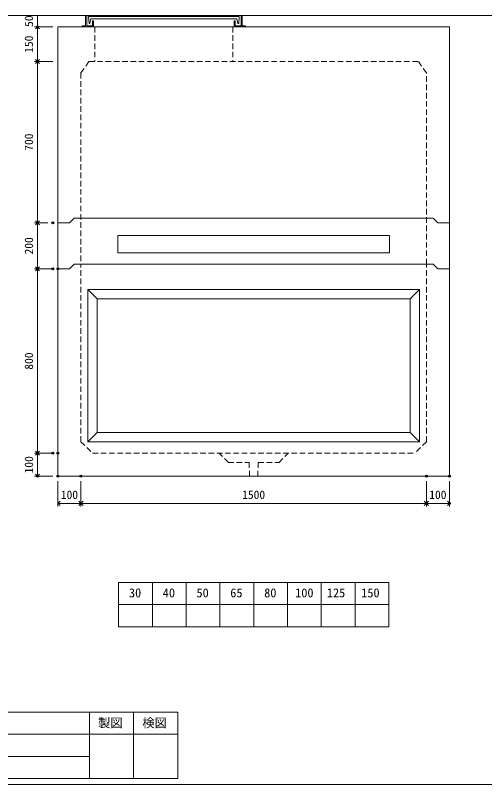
# Model space of a CAD drawing. Units: millimetres, scale not verified. Extents: x -6420 to 6420, y -3032 to 3032.
# Drawn here: x 285 to 2323, y -2668 to 671 of the extents above; entities that cross this region are included whole.
import ezdxf
from ezdxf.enums import TextEntityAlignment as Align

# ---------------------------------------------------------------- set-up
doc = ezdxf.new("R2010")
doc.units = ezdxf.units.MM
doc.header["$LTSCALE"] = 20
doc.header["$PDMODE"] = 32
doc.header["$PDSIZE"] = 8
doc.linetypes.add('DASHED1', pattern=[1.8, 1.2, -0.6])
doc.linetypes.add('USER2', pattern=[50.8, 31.75, -6.35, 6.35, -6.35])
doc.layers.add('0-1_Defpoints', color=7, linetype='Continuous')
for name, color, linetype, lineweight in [('0-2_waku', 7, 'Continuous', 18), ('0-3_gaikei', 7, 'Continuous', 18), ('0-4_kakure', 7, 'DASHED1', 5), ('0-5_sunpou', 7, 'Continuous', 5), ('0-8_uchigawa', 6, 'Continuous', 18), ('0-A_futa', 3, 'Continuous', 18), ('0-B_GL', 4, 'Continuous', 18), ('0-D_文字１', 7, 'Continuous', 18), ('1-2_uchigawa2', 6, 'USER2', 18)]:
    doc.layers.add(name, color=color, linetype=linetype, lineweight=lineweight)
doc.styles.add('ＭＳ ゴシック', font='')
doc.styles.get('ＭＳ ゴシック').set_extended_font_data('MS Gothic')

# ---------------------------------------------------------------- blocks, each defined once
blk = doc.blocks.new('_Open90')
at = {"layer": '0-5_sunpou'}
blk.add_line((0, 0), (-1, 0), dxfattribs=at)
blk.add_lwpolyline([(-0.5, 0.5), (0, 0), (-0.5, -0.5)], dxfattribs=at)
blk = doc.blocks.new('D78')
at = {"layer": '0-1_Defpoints'}
for p in [(3031.24, 2365.04), (2964.21, 2165.04), (3031.24, 2165.04)]:
    blk.add_point(p, dxfattribs=at)
at = {"layer": '0-5_sunpou'}
for p, q in [((3009.24, 2365.04), (2951.21, 2365.04)), ((2964.21, 2347.04), (2964.21, 2183.04)), ((3009.24, 2165.04), (2951.21, 2165.04))]:
    blk.add_line(p, q, dxfattribs=at)
at = {"layer": '0-5_sunpou', "xscale": 18, "yscale": 18}
for p, rotation in [((2964.21, 2365.04), 90), ((2964.21, 2165.04), 270)]:
    blk.add_blockref('_Open90', p, dxfattribs=dict(at, rotation=rotation))
at = {"layer": '0-5_sunpou', "style": 'ＭＳ ゴシック'}
blk.add_text('200', height=36.66, rotation=90, dxfattribs=at).set_placement((2956.21, 2227.54), align=Align.BOTTOM_LEFT)
blk = doc.blocks.new('D51')
at = {"layer": '0-1_Defpoints'}
for p in [(3053.24, 2165.04), (2964.21, 1365.04), (3053.24, 1365.04)]:
    blk.add_point(p, dxfattribs=at)
at = {"layer": '0-5_sunpou'}
for p, q in [((3031.24, 2165.04), (2951.21, 2165.04)), ((2964.21, 2147.04), (2964.21, 1383.04)), ((3031.24, 1365.04), (2951.21, 1365.04))]:
    blk.add_line(p, q, dxfattribs=at)
at = {"layer": '0-5_sunpou', "xscale": 18, "yscale": 18}
for p, rotation in [((2964.21, 2165.04), 90), ((2964.21, 1365.04), 270)]:
    blk.add_blockref('_Open90', p, dxfattribs=dict(at, rotation=rotation))
at = {"layer": '0-5_sunpou', "style": 'ＭＳ ゴシック'}
blk.add_text('800', height=36.66, rotation=90, dxfattribs=at).set_placement((2956.21, 1727.54), align=Align.BOTTOM_LEFT)
blk = doc.blocks.new('D52')
at = {"layer": '0-1_Defpoints'}
for p in [(3031.24, 1365.04), (2964.21, 1265.04), (3053.24, 1265.04)]:
    blk.add_point(p, dxfattribs=at)
at = {"layer": '0-5_sunpou'}
for p, q in [((3009.24, 1365.04), (2951.21, 1365.04)), ((2964.21, 1347.04), (2964.21, 1283.04)), ((3031.24, 1265.04), (2951.21, 1265.04))]:
    blk.add_line(p, q, dxfattribs=at)
at = {"layer": '0-5_sunpou', "xscale": 18, "yscale": 18}
for p, rotation in [((2964.21, 1365.04), 90), ((2964.21, 1265.04), 270)]:
    blk.add_blockref('_Open90', p, dxfattribs=dict(at, rotation=rotation))
at = {"layer": '0-5_sunpou', "style": 'ＭＳ ゴシック'}
blk.add_text('100', height=36.66, rotation=90, dxfattribs=at).set_placement((2956.21, 1277.54), align=Align.BOTTOM_LEFT)
blk = doc.blocks.new('D53')
at = {"layer": '0-1_Defpoints'}
for p in [(3053.24, 1265.04), (3153.24, 1265.04), (3153.24, 1147.33)]:
    blk.add_point(p, dxfattribs=at)
at = {"layer": '0-5_sunpou'}
for p, q in [((3053.24, 1243.04), (3053.24, 1134.33)), ((3153.24, 1243.04), (3153.24, 1134.33)), ((3071.24, 1147.33), (3135.24, 1147.33))]:
    blk.add_line(p, q, dxfattribs=at)
at = {"layer": '0-5_sunpou', "xscale": 18, "yscale": 18, "rotation": 180}
blk.add_blockref('_Open90', (3053.24, 1147.33), dxfattribs=at)
at = {"layer": '0-5_sunpou', "xscale": 18, "yscale": 18}
blk.add_blockref('_Open90', (3153.24, 1147.33), dxfattribs=at)
at = {"layer": '0-5_sunpou', "style": 'ＭＳ ゴシック'}
blk.add_text('100', height=36.66, dxfattribs=at).set_placement((3065.74, 1155.33), align=Align.BOTTOM_LEFT)
blk = doc.blocks.new('D54')
at = {"layer": '0-1_Defpoints'}
for p in [(3153.24, 1265.04), (4653.24, 1265.04), (4653.24, 1147.33)]:
    blk.add_point(p, dxfattribs=at)
at = {"layer": '0-5_sunpou'}
for p, q in [((3153.24, 1243.04), (3153.24, 1134.33)), ((4653.24, 1243.04), (4653.24, 1134.33)), ((3171.24, 1147.33), (4635.24, 1147.33))]:
    blk.add_line(p, q, dxfattribs=at)
at = {"layer": '0-5_sunpou', "xscale": 18, "yscale": 18, "rotation": 180}
blk.add_blockref('_Open90', (3153.24, 1147.33), dxfattribs=at)
at = {"layer": '0-5_sunpou', "xscale": 18, "yscale": 18}
blk.add_blockref('_Open90', (4653.24, 1147.33), dxfattribs=at)
at = {"layer": '0-5_sunpou', "style": 'ＭＳ ゴシック'}
blk.add_text('1500', height=36.66, dxfattribs=at).set_placement((3853.24, 1155.33), align=Align.BOTTOM_LEFT)
blk = doc.blocks.new('D55')
at = {"layer": '0-1_Defpoints'}
for p in [(4653.24, 1265.04), (4753.24, 1265.04), (4753.24, 1147.33)]:
    blk.add_point(p, dxfattribs=at)
at = {"layer": '0-5_sunpou'}
for p, q in [((4653.24, 1243.04), (4653.24, 1134.33)), ((4753.24, 1243.04), (4753.24, 1134.33)), ((4671.24, 1147.33), (4735.24, 1147.33))]:
    blk.add_line(p, q, dxfattribs=at)
at = {"layer": '0-5_sunpou', "xscale": 18, "yscale": 18, "rotation": 180}
blk.add_blockref('_Open90', (4653.24, 1147.33), dxfattribs=at)
at = {"layer": '0-5_sunpou', "xscale": 18, "yscale": 18}
blk.add_blockref('_Open90', (4753.24, 1147.33), dxfattribs=at)
at = {"layer": '0-5_sunpou', "style": 'ＭＳ ゴシック'}
blk.add_text('100', height=36.66, dxfattribs=at).set_placement((4665.74, 1155.33), align=Align.BOTTOM_LEFT)
blk = doc.blocks.new('700')
at = {"layer": '0-5_sunpou'}
for p, q in [((60.69, 116.67), (-19.34, 116.67)), ((-6.34, 98.67), (-6.34, -565.33))]:
    blk.add_line(p, q, dxfattribs=at)
at = {"layer": '0-5_sunpou', "xscale": 18, "yscale": 18}
for p, rotation in [((-6.34, 116.67), 90), ((-6.34, -583.33), 270)]:
    blk.add_blockref('_Open90', p, dxfattribs=dict(at, rotation=rotation))
at = {"layer": '0-5_sunpou', "style": 'ＭＳ ゴシック'}
blk.add_text('700', height=36.66, rotation=90, dxfattribs=at).set_placement((-14.34, -270.83), align=Align.BOTTOM_LEFT)
blk = doc.blocks.new('_Open90_45')
at = {"layer": '0-5_sunpou'}
blk.add_line((0, 0), (-1, 0), dxfattribs=at)
blk.add_lwpolyline([(-0.5, 0.5), (0, 0), (-0.5, -0.5)], dxfattribs=at)
blk = doc.blocks.new('150')
at = {"layer": '0-5_sunpou'}
blk.add_line((8, 57), (8, -57), dxfattribs=at)
at = {"layer": '0-5_sunpou', "xscale": 18, "yscale": 18}
for p, rotation in [((8, 75), 90), ((8, -75), 270)]:
    blk.add_blockref('_Open90_45', p, dxfattribs=dict(at, rotation=rotation))
at = {"layer": '0-5_sunpou', "style": 'ＭＳ ゴシック'}
blk.add_text('150', height=36.66, rotation=90, dxfattribs=at).set_placement((0, -37.5), align=Align.BOTTOM_LEFT)
blk = doc.blocks.new('50')
at = {"layer": '0-5_sunpou'}
for p, q in [((57.6, 33.33), (-23.42, 33.33)), ((-10.42, 33.33), (-10.42, -16.67)), ((34.61, -16.67), (-23.42, -16.67)), ((56.61, -16.67), (-23.42, -16.67))]:
    blk.add_line(p, q, dxfattribs=at)
blk.add_point((-10.42, -16.67), dxfattribs=at)
at = {"layer": '0-5_sunpou', "style": 'ＭＳ ゴシック'}
blk.add_text('50', height=36.66, rotation=90, dxfattribs=at).set_placement((-18.42, -16.67), align=Align.BOTTOM_LEFT)

msp = doc.modelspace()

# ---------------------------------------------------------------- linework, layer by layer
at = {"layer": '0-2_waku'}
for p, q in [((733.33, -1790.47), (733.33, -1982.47)), ((733.33, -1790.47), (733.33, -1982.47)), ((733.33, -1790.47), (733.33, -1982.47)), ((733.33, -1790.47), (733.33, -1982.47)), ((733.33, -1790.47), (1906.67, -1790.47)), ((880, -1790.47), (880, -1982.47)), ((1026.67, -1790.47), (1026.67, -1982.47)), ((1026.67, -1790.47), (1026.67, -1982.47)), ((1173.33, -1790.47), (1173.33, -1982.47)), ((1320, -1790.47), (1320, -1982.47)), ((1466.67, -1790.47), (1466.67, -1982.47)), ((1613.33, -1790.47), (1613.33, -1982.47)), ((1760, -1790.47), (1760, -1982.47)), ((1906.67, -1790.47), (1906.67, -1982.47)), ((733.33, -1886.47), (1906.67, -1886.47)), ((733.33, -1982.47), (1906.67, -1982.47)), ((-1713.33, -2353.01), (990.67, -2353.01)), ((606.67, -2353.01), (606.67, -2641.01)), ((606.67, -2353.01), (606.67, -2641.01)), ((798.67, -2353.01), (798.67, -2641.01)), ((990.67, -2353.01), (990.67, -2641.01)), ((-1713.33, -2449.01), (990.67, -2449.01)), ((-1713.33, -2545.01), (606.67, -2545.01)), ((-1740, -2667.68), (6420, -2667.68)), ((-1713.33, -2641.01), (990.67, -2641.01))]:
    msp.add_line(p, q, dxfattribs=at)
at = {"layer": '0-3_gaikei'}
for p, q in [((470, 620.53), (2170, 620.53)), ((470, 620.53), (470, -429.47)), ((470, 620.53), (2170, 620.53)), ((470, 620.53), (2170, 620.53)), ((470, 620.53), (2170, 620.53)), ((2170, 620.53), (2170, -429.47)), ((470, -229.47), (520, -229.47)), ((470, -229.47), (520, -229.47)), ((540, -209.47), (520, -229.47)), ((540, -209.47), (2100, -209.47)), ((2100, -209.47), (2120, -229.47)), ((2120, -229.47), (2170, -229.47)), ((470, -429.47), (520, -429.47)), ((470, -429.47), (520, -429.47)), ((470, -429.47), (520, -429.47)), ((470, -429.47), (520, -429.47)), ((470, -429.47), (520, -429.47)), ((470, -429.47), (520, -429.47)), ((470, -429.47), (520, -429.47)), ((470, -429.47), (520, -429.47)), ((470, -429.47), (470, -1329.47)), ((470, -429.47), (520, -429.47)), ((470, -429.47), (520, -429.47)), ((470, -429.47), (520, -429.47)), ((470, -429.47), (520, -429.47)), ((470, -429.47), (520, -429.47)), ((470, -429.47), (520, -429.47)), ((470, -429.47), (520, -429.47)), ((470, -429.47), (520, -429.47)), ((470, -429.47), (520, -429.47)), ((470, -429.47), (520, -429.47)), ((470, -429.47), (520, -429.47)), ((470, -429.47), (520, -429.47)), ((470, -429.47), (520, -429.47)), ((540, -409.47), (520, -429.47)), ((540, -409.47), (520, -429.47)), ((540, -409.47), (520, -429.47)), ((540, -409.47), (520, -429.47)), ((540, -409.47), (520, -429.47)), ((540, -409.47), (520, -429.47)), ((540, -409.47), (520, -429.47)), ((540, -409.47), (520, -429.47)), ((540, -409.47), (520, -429.47)), ((540, -409.47), (520, -429.47)), ((540, -409.47), (520, -429.47)), ((540, -409.47), (520, -429.47)), ((540, -409.47), (520, -429.47)), ((540, -409.47), (520, -429.47)), ((540, -409.47), (520, -429.47)), ((540, -409.47), (520, -429.47)), ((540, -409.47), (520, -429.47)), ((540, -409.47), (520, -429.47)), ((540, -409.47), (520, -429.47)), ((540, -409.47), (520, -429.47)), ((540, -409.47), (520, -429.47)), ((540, -409.47), (2100, -409.47)), ((540, -409.47), (2100, -409.47)), ((540, -409.47), (2100, -409.47)), ((540, -409.47), (2100, -409.47)), ((540, -409.47), (2100, -409.47)), ((540, -409.47), (2100, -409.47)), ((540, -409.47), (2100, -409.47)), ((540, -409.47), (2100, -409.47)), ((540, -409.47), (2100, -409.47)), ((540, -409.47), (2100, -409.47)), ((540, -409.47), (2100, -409.47)), ((540, -409.47), (2100, -409.47)), ((540, -409.47), (2100, -409.47)), ((540, -409.47), (2100, -409.47)), ((540, -409.47), (2100, -409.47)), ((540, -409.47), (2100, -409.47)), ((540, -409.47), (2100, -409.47)), ((540, -409.47), (2100, -409.47)), ((540, -409.47), (2100, -409.47)), ((540, -409.47), (2100, -409.47)), ((540, -409.47), (2100, -409.47)), ((2100, -409.47), (2120, -429.47)), ((2100, -409.47), (2120, -429.47)), ((2100, -409.47), (2120, -429.47)), ((2100, -409.47), (2120, -429.47)), ((2100, -409.47), (2120, -429.47)), ((2100, -409.47), (2120, -429.47)), ((2100, -409.47), (2120, -429.47)), ((2100, -409.47), (2120, -429.47)), ((2100, -409.47), (2120, -429.47)), ((2100, -409.47), (2120, -429.47)), ((2100, -409.47), (2120, -429.47)), ((2100, -409.47), (2120, -429.47)), ((2100, -409.47), (2120, -429.47)), ((2100, -409.47), (2120, -429.47)), ((2100, -409.47), (2120, -429.47)), ((2100, -409.47), (2120, -429.47)), ((2100, -409.47), (2120, -429.47)), ((2100, -409.47), (2120, -429.47)), ((2100, -409.47), (2120, -429.47)), ((2100, -409.47), (2120, -429.47)), ((2100, -409.47), (2120, -429.47)), ((2120, -429.47), (2170, -429.47)), ((2120, -429.47), (2170, -429.47)), ((2120, -429.47), (2170, -429.47)), ((2120, -429.47), (2170, -429.47)), ((2120, -429.47), (2170, -429.47)), ((2120, -429.47), (2170, -429.47)), ((2120, -429.47), (2170, -429.47)), ((2120, -429.47), (2170, -429.47)), ((2120, -429.47), (2170, -429.47)), ((2120, -429.47), (2170, -429.47)), ((2120, -429.47), (2170, -429.47)), ((2120, -429.47), (2170, -429.47)), ((2120, -429.47), (2170, -429.47)), ((2120, -429.47), (2170, -429.47)), ((2120, -429.47), (2170, -429.47)), ((2120, -429.47), (2170, -429.47)), ((2120, -429.47), (2170, -429.47)), ((2120, -429.47), (2170, -429.47)), ((2120, -429.47), (2170, -429.47)), ((2120, -429.47), (2170, -429.47)), ((2120, -429.47), (2170, -429.47)), ((2170, -1329.47), (2170, -429.47)), ((470, -1329.47), (2170, -1329.47))]:
    msp.add_line(p, q, dxfattribs=at)
at = {"layer": '0-4_kakure'}
for p, q in [((630, 620.53), (630, 470.53)), ((1230, 620.53), (1230, 470.53)), ((570, 420.53), (605, 470.53)), ((605, 470.53), (2035, 470.53)), ((2070, 420.53), (2035, 470.53)), ((570, 420.53), (570, -409.47)), ((2070, -409.47), (2070, 420.53)), ((570, -1179.47), (570, -409.47)), ((2070, -1179.47), (2070, -409.47)), ((570, -1179.47), (620, -1229.47)), ((2070, -1179.47), (2020, -1229.47)), ((620, -1229.47), (2020, -1229.47)), ((1210, -1269.47), (1170, -1229.47)), ((1210, -1269.47), (1300, -1269.47)), ((1300, -1269.47), (1302.5, -1329.47)), ((1340, -1269.47), (1337.5, -1329.47))]:
    msp.add_line(p, q, dxfattribs=at)
msp.add_lwpolyline([(1340, -1269.47), (1430, -1269.47), (1470, -1229.47)], dxfattribs=at)
at = {"layer": '0-8_uchigawa'}
for p, q in [((600, -519.47), (1320, -519.47)), ((600, -519.47), (600, -1179.47)), ((640, -559.47), (600, -519.47)), ((2040, -519.47), (1320, -519.47)), ((2000, -559.47), (2040, -519.47)), ((2040, -519.47), (2040, -1179.47)), ((2040, -519.47), (2040, -1179.47)), ((640, -559.47), (640, -1139.47)), ((640, -559.47), (1320, -559.47)), ((640, -559.47), (1320, -559.47)), ((2000, -559.47), (1320, -559.47)), ((2000, -559.47), (2000, -1139.47)), ((640, -1139.47), (600, -1179.47)), ((640, -1139.47), (1320, -1139.47)), ((600, -1179.47), (1320, -1179.47)), ((1320.69, -1180.17), (2040, -1179.47))]:
    msp.add_line(p, q, dxfattribs=at)
msp.add_lwpolyline([(1320, -1139.47), (2000, -1139.47), (2040, -1179.47)], dxfattribs=at)
at = {"layer": '0-A_futa'}
for p, q in [((590, 668.53), (590, 625.53)), ((592, 670.53), (595, 670.53)), ((595, 670.53), (595, 625.53)), ((1265, 670.53), (1268, 670.53)), ((1265, 670.53), (1265, 625.53)), ((1270, 668.53), (1270, 625.53)), ((602.81, 666.03), (1257.14, 666.03)), ((602.81, 666.03), (605.3, 636.03)), ((605.3, 636.03), (609.01, 636.03)), ((613.33, 655.03), (609.01, 636.03)), ((613.33, 655.03), (1246.67, 655.03)), ((620, 645.53), (620, 625.53)), ((622, 647.53), (623, 647.53)), ((625, 645.53), (625, 620.53)), ((1235, 645.53), (1235, 620.53)), ((1238, 647.53), (1237, 647.53)), ((1240, 645.53), (1240, 625.53)), ((1246.67, 655.03), (1250.99, 636.03)), ((1254.89, 636.03), (1250.99, 636.03)), ((1257.14, 666.03), (1254.89, 636.03)), ((575, 623.53), (575, 622.53)), ((577, 625.53), (590, 625.53)), ((630, 620.53), (577, 620.53)), ((595, 625.53), (620, 625.53)), ((1235, 620.53), (1283, 620.53)), ((1265, 625.53), (1240, 625.53)), ((1283, 625.53), (1270, 625.53)), ((1285, 623.53), (1285, 622.53))]:
    msp.add_line(p, q, dxfattribs=at)
for centre, start, end in [((592, 668.53), 90, 180), ((1268, 668.53), 0, 90), ((622, 645.53), 90, 180), ((623, 645.53), 0, 90), ((1237, 645.53), 90, 180), ((1238, 645.53), 0, 90), ((577, 623.53), 90, 180), ((577, 622.53), 180, 270), ((1283, 623.53), 0, 90), ((1283, 622.53), 270, 0)]:
    msp.add_arc(centre, 2, start, end, dxfattribs=at)
at = {"layer": '0-B_GL'}
msp.add_line((-1740, 670.53), (6420, 670.53), dxfattribs=at)
at = {"layer": '1-2_uchigawa2'}
for p, q in [((730, -284.47), (1320, -284.47)), ((730, -284.47), (730, -359.47)), ((1910, -284.47), (1320, -284.47)), ((1910, -284.47), (1910, -359.47)), ((730, -359.47), (1320, -359.47)), ((1910, -359.47), (1320, -359.47))]:
    msp.add_line(p, q, dxfattribs=at)

# ---------------------------------------------------------------- block references
at = {"layer": '0-5_sunpou'}
for name, p in [('50', (391.39, 637.19)), ('150', (372.97, 545.53)), ('700', (387.31, 353.86)), ('D78', (-2583.24, -2594.51)), ('D51', (-2583.24, -2594.51)), ('D52', (-2583.24, -2594.51)), ('D53', (-2583.24, -2594.51)), ('D54', (-2583.24, -2594.51)), ('D55', (-2583.24, -2594.51))]:
    msp.add_blockref(name, p, dxfattribs=at)

# ---------------------------------------------------------------- texts
at = {"layer": '0-D_文字１', "style": 'ＭＳ ゴシック'}
for s, p in [('30', (778.38, -1866.74)), ('40', (925.04, -1866.74)), ('50', (1071.71, -1866.74)), ('65', (1218.38, -1866.74)), ('80', (1365.59, -1866.74)), ('100', (1500.08, -1866.74)), ('125', (1637.94, -1866.74)), ('150', (1786.95, -1866.74)), ('製図', (644.08, -2430.68)), ('検図', (836.08, -2430.68))]:
    msp.add_text(s, height=39.1, dxfattribs=at).set_placement(p, align=Align.BOTTOM_LEFT)

doc.saveas('drawing.dxf')
